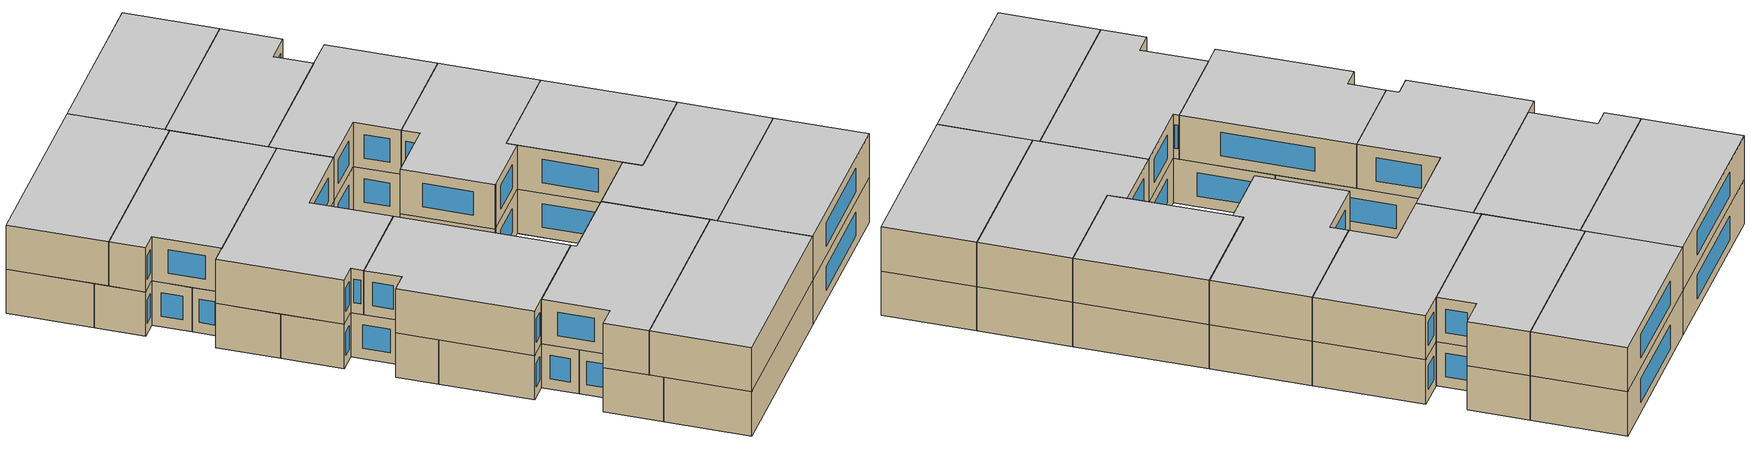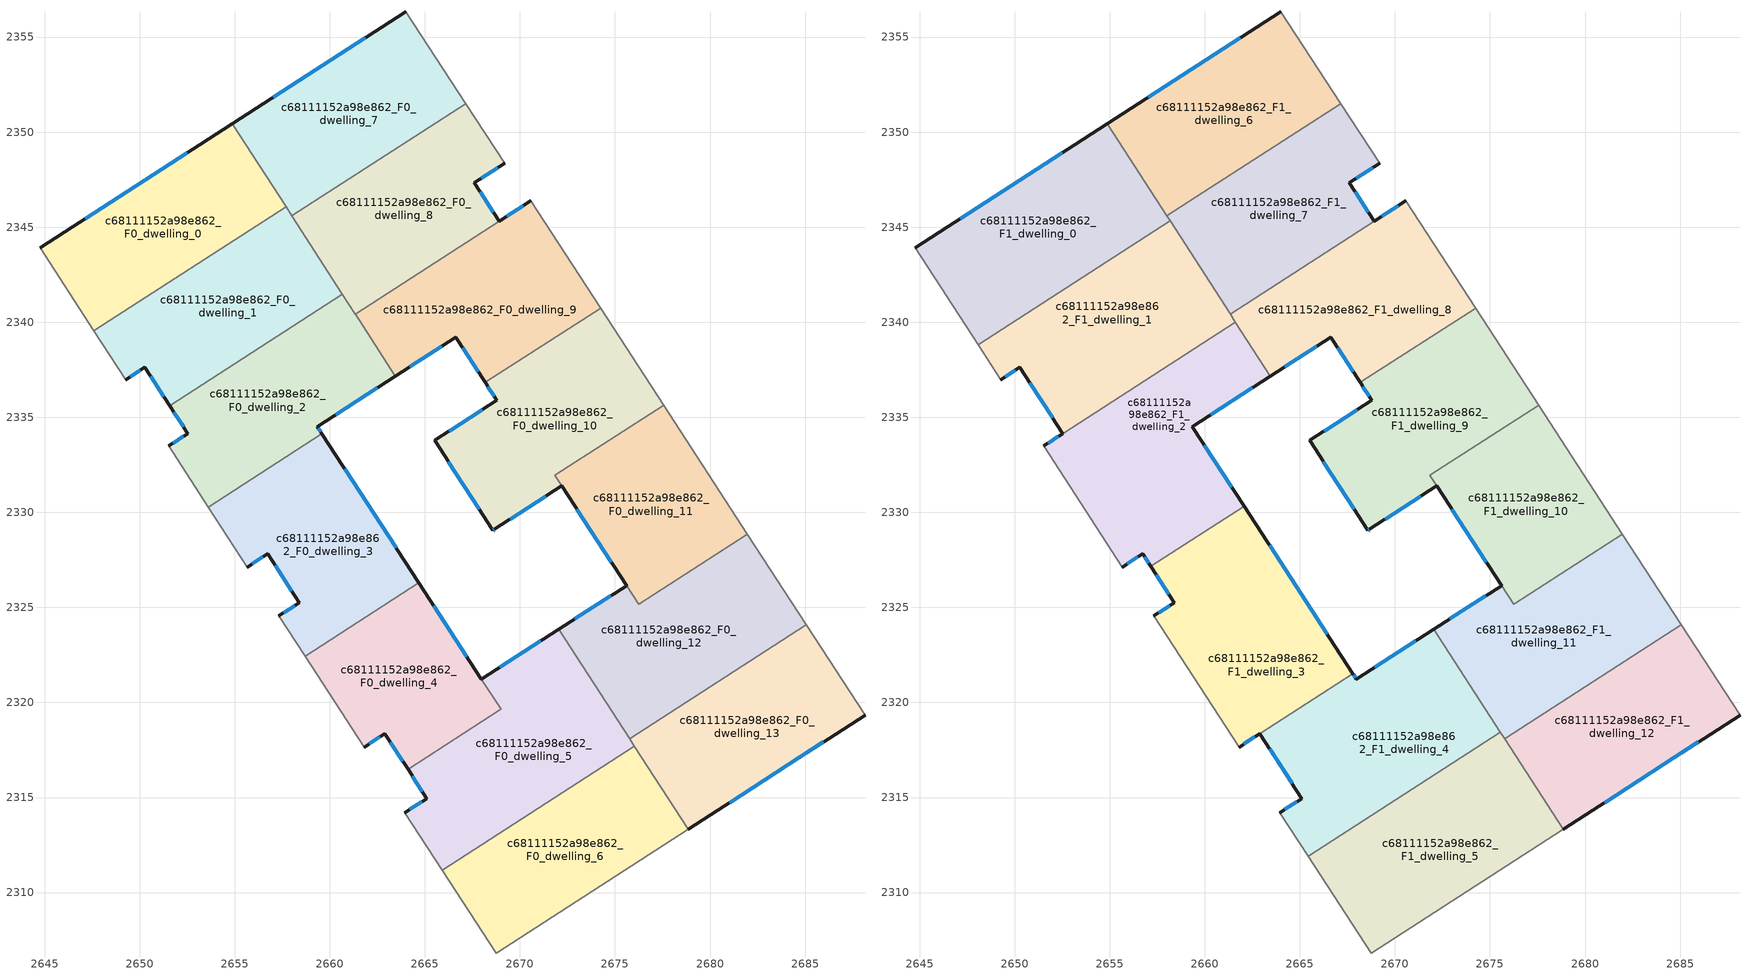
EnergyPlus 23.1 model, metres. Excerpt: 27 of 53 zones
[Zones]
c68111152a98e862_F0_dwelling_0
 floor ground (EU_floor_Construction): 2654.88,2350.44 2657.7,2346.07 2647.6,2339.54 2644.76,2343.91 z0
 wall outside (EU_wall_Construction): 2654.88,2350.44 2644.76,2343.91 z0:3
 wall to c68111152a98e862_F0_dwelling_1 (EU_wall_Construction): 2647.6,2339.54 2657.7,2346.07 z0:3
 wall adiabatic (EU_wall_Construction): 2644.76,2343.91 2647.6,2339.54 z0:3
 wall to c68111152a98e862_F0_dwelling_7 (EU_wall_Construction): 2657.7,2346.07 2654.88,2350.44 z0:3
 window (EU_Window_Construction): 2652.5,2348.91 2647.13,2345.45 z0.7:2.3
c68111152a98e862_F0_dwelling_1
 floor ground (EU_floor_Construction): 2657.7,2346.07 2660.66,2341.48 2651.58,2335.61 2650.27,2337.63 2649.26,2336.97 2647.6,2339.54 z0
 wall outside (EU_wall_Construction): 2649.26,2336.97 2650.27,2337.63 2651.58,2335.61 z0:3
 wall to c68111152a98e862_F0_dwelling_2 (EU_wall_Construction): 2651.58,2335.61 2660.66,2341.48 z0:3
 wall adiabatic (EU_wall_Construction): 2647.6,2339.54 2649.26,2336.97 z0:3
 wall to c68111152a98e862_F0_dwelling_8 (EU_wall_Construction): 2660.66,2341.48 2658.01,2345.59 z0:3
 wall to c68111152a98e862_F0_dwelling_7 (EU_wall_Construction): 2658.01,2345.59 2657.7,2346.07 z0:3
 window (EU_Window_Construction): 2650.58,2337.15 2651.27,2336.09 / 2649.5,2337.13 2650.04,2337.47 z0.7:2.3
c68111152a98e862_F0_dwelling_10
 floor ground (EU_floor_Construction): 2674.24,2340.75 2677.56,2335.64 2671.84,2331.95 2672.2,2331.39 2668.66,2329.1 2668.58,2329.06 2665.52,2333.78 2668.79,2335.89 2668.18,2336.83 z0
 wall outside (EU_wall_Construction): 2668.18,2336.83 2668.79,2335.89 2665.52,2333.78 2668.58,2329.06 2668.66,2329.1 2672.2,2331.39 z0:3
 wall to c68111152a98e862_F0_dwelling_9 (EU_wall_Construction): 2674.24,2340.75 2668.18,2336.83 z0:3
 wall adiabatic (EU_wall_Construction): 2677.56,2335.64 2674.24,2340.75 z0:3
 wall to c68111152a98e862_F0_dwelling_11 (EU_wall_Construction): 2672.2,2331.39 2671.84,2331.95 2677.56,2335.64 z0:3
 window (EU_Window_Construction): 2668.6,2329.07 2668.64,2329.09 / 2666.24,2332.67 2667.86,2330.17 / 2668.02,2335.4 2666.29,2334.28 / 2668.32,2336.61 2668.65,2336.11 / 2669.49,2329.64 2671.37,2330.85 z0.7:2.3
c68111152a98e862_F0_dwelling_11
 floor ground (EU_floor_Construction): 2677.56,2335.64 2681.96,2328.86 2676.25,2325.17 2671.84,2331.95 z0
 wall outside (EU_wall_Construction): 2672.2,2331.39 2675.61,2326.15 z0:3
 wall adiabatic (EU_wall_Construction): 2681.96,2328.86 2677.56,2335.64 z0:3
 wall to c68111152a98e862_F0_dwelling_12 (EU_wall_Construction): 2675.61,2326.15 2676.25,2325.17 2681.96,2328.86 z0:3
 window (EU_Window_Construction): 2673,2330.16 2674.81,2327.38 z0.7:2.3
c68111152a98e862_F0_dwelling_12
 floor ground (EU_floor_Construction): 2681.96,2328.86 2685.06,2324.09 2675.77,2318.09 2672.05,2323.85 2675.61,2326.15 2676.25,2325.17 z0
 wall outside (EU_wall_Construction): 2675.61,2326.15 2672.05,2323.85 z0:3
 wall adiabatic (EU_wall_Construction): 2685.06,2324.09 2681.96,2328.86 z0:3
 wall to c68111152a98e862_F0_dwelling_13 (EU_wall_Construction): 2675.77,2318.09 2685.06,2324.09 z0:3
 wall to c68111152a98e862_F0_dwelling_5 (EU_wall_Construction): 2672.05,2323.85 2675.77,2318.09 z0:3
 window (EU_Window_Construction): 2674.77,2325.61 2672.88,2324.39 z0.7:2.3
c68111152a98e862_F0_dwelling_13
 floor ground (EU_floor_Construction): 2685.06,2324.09 2688.15,2319.33 2678.84,2313.33 2675.77,2318.09 z0
 wall outside (EU_wall_Construction): 2678.84,2313.33 2688.15,2319.33 z0:3
 wall adiabatic (EU_wall_Construction): 2688.15,2319.33 2685.06,2324.09 z0:3
 wall to c68111152a98e862_F0_dwelling_6 (EU_wall_Construction): 2676.02,2317.71 2678.84,2313.33 z0:3
 wall to c68111152a98e862_F0_dwelling_5 (EU_wall_Construction): 2675.77,2318.09 2676.01,2317.71 z0:3
 window (EU_Window_Construction): 2681.03,2314.74 2685.97,2317.92 z0.7:2.3
c68111152a98e862_F0_dwelling_2
 floor ground (EU_floor_Construction): 2660.66,2341.48 2663.45,2337.16 2659.34,2334.51 2659.59,2334.14 2653.61,2330.28 2651.52,2333.49 2652.53,2334.15 2651.58,2335.61 z0
 wall outside (EU_wall_Construction): 2659.59,2334.14 2659.34,2334.51 2663.45,2337.16 / 2651.58,2335.61 2652.53,2334.15 2651.52,2333.49 z0:3
 wall to c68111152a98e862_F0_dwelling_3 (EU_wall_Construction): 2653.61,2330.28 2659.59,2334.14 z0:3
 wall adiabatic (EU_wall_Construction): 2651.52,2333.49 2653.61,2330.28 z0:3
 wall to c68111152a98e862_F0_dwelling_9 (EU_wall_Construction): 2663.45,2337.16 2661.34,2340.43 z0:3
 wall to c68111152a98e862_F0_dwelling_8 (EU_wall_Construction): 2661.34,2340.43 2660.66,2341.48 z0:3
 window (EU_Window_Construction): 2660.31,2335.13 2662.49,2336.54 / 2659.53,2334.23 2659.4,2334.42 / 2652.29,2333.99 2651.76,2333.65 / 2651.8,2335.27 2652.31,2334.49 z0.7:2.3
c68111152a98e862_F0_dwelling_3
 floor ground (EU_floor_Construction): 2659.59,2334.14 2664.69,2326.29 2658.7,2322.42 2657.32,2324.55 2658.4,2325.25 2656.73,2327.82 2655.66,2327.12 2653.61,2330.28 z0
 wall outside (EU_wall_Construction): 2655.66,2327.12 2656.73,2327.82 2658.4,2325.25 2657.32,2324.55 / 2664.69,2326.29 2659.59,2334.14 z0:3
 wall adiabatic (EU_wall_Construction): 2653.61,2330.28 2655.66,2327.12 / 2657.32,2324.55 2658.7,2322.42 z0:3
 wall to c68111152a98e862_F0_dwelling_4 (EU_wall_Construction): 2658.7,2322.42 2664.69,2326.29 z0:3
 window (EU_Window_Construction): 2655.91,2327.28 2656.48,2327.65 / 2663.49,2328.13 2660.78,2332.3 / 2658.15,2325.09 2657.57,2324.72 / 2657.12,2327.21 2658.01,2325.85 z0.7:2.3
c68111152a98e862_F0_dwelling_4
 floor ground (EU_floor_Construction): 2664.69,2326.29 2669.01,2319.63 2664.11,2316.47 2662.89,2318.36 2661.81,2317.65 2658.7,2322.42 z0
 wall outside (EU_wall_Construction): 2661.81,2317.65 2662.89,2318.36 2664.11,2316.47 / 2667.97,2321.22 2664.69,2326.29 z0:3
 wall adiabatic (EU_wall_Construction): 2658.7,2322.42 2661.81,2317.65 z0:3
 wall to c68111152a98e862_F0_dwelling_5 (EU_wall_Construction): 2664.11,2316.47 2669,2319.63 / 2669.01,2319.63 2667.97,2321.22 z0:3
 window (EU_Window_Construction): 2663.18,2317.91 2663.83,2316.92 / 2662.06,2317.82 2662.64,2318.19 / 2667.2,2322.41 2665.46,2325.1 z0.7:2.3
c68111152a98e862_F0_dwelling_5
 floor ground (EU_floor_Construction): 2672.05,2323.85 2676.02,2317.71 2665.9,2311.18 2663.94,2314.19 2665.11,2314.94 2664.11,2316.47 2669.01,2319.63 2667.97,2321.22 z0
 wall outside (EU_wall_Construction): 2672.05,2323.85 2667.97,2321.22 / 2664.11,2316.47 2665.11,2314.94 2663.94,2314.19 z0:3
 wall adiabatic (EU_wall_Construction): 2663.94,2314.19 2665.9,2311.18 z0:3
 wall to c68111152a98e862_F0_dwelling_6 (EU_wall_Construction): 2665.9,2311.18 2676.02,2317.71 z0:3
 window (EU_Window_Construction): 2671.09,2323.23 2668.93,2321.84 / 2664.83,2314.77 2664.22,2314.37 / 2664.35,2316.11 2664.87,2315.3 z0.7:2.3
c68111152a98e862_F0_dwelling_6
 floor ground (EU_floor_Construction): 2676.02,2317.71 2678.84,2313.33 2668.74,2306.8 2665.9,2311.18 z0
 wall adiabatic (EU_wall_Construction): 2665.9,2311.18 2668.74,2306.8 2678.84,2313.33 z0:3
c68111152a98e862_F0_dwelling_7
 floor ground (EU_floor_Construction): 2664,2356.34 2667.15,2351.49 2658.01,2345.59 2654.88,2350.44 z0
 wall outside (EU_wall_Construction): 2664,2356.34 2654.88,2350.44 z0:3
 wall to c68111152a98e862_F0_dwelling_8 (EU_wall_Construction): 2658.01,2345.59 2667.15,2351.49 z0:3
 wall adiabatic (EU_wall_Construction): 2667.15,2351.49 2664,2356.34 z0:3
 window (EU_Window_Construction): 2661.86,2354.95 2657.02,2351.83 z0.7:2.3
c68111152a98e862_F0_dwelling_8
 floor ground (EU_floor_Construction): 2667.15,2351.49 2669.2,2348.36 2667.6,2347.33 2668.91,2345.32 2661.34,2340.43 2658.01,2345.59 z0
 wall outside (EU_wall_Construction): 2668.91,2345.32 2667.6,2347.33 2669.2,2348.36 z0:3
 wall to c68111152a98e862_F0_dwelling_9 (EU_wall_Construction): 2661.34,2340.43 2668.91,2345.32 z0:3
 wall adiabatic (EU_wall_Construction): 2669.2,2348.36 2667.15,2351.49 z0:3
 window (EU_Window_Construction): 2667.98,2347.57 2668.82,2348.12 / 2668.6,2345.79 2667.91,2346.86 z0.7:2.3
c68111152a98e862_F0_dwelling_9
 floor ground (EU_floor_Construction): 2670.58,2346.39 2674.24,2340.75 2668.18,2336.83 2666.63,2339.21 2663.45,2337.16 2661.34,2340.43 2668.91,2345.32 z0
 wall outside (EU_wall_Construction): 2663.45,2337.16 2666.63,2339.21 2668.18,2336.83 / 2670.58,2346.39 2668.91,2345.32 z0:3
 wall adiabatic (EU_wall_Construction): 2674.24,2340.75 2670.58,2346.39 z0:3
 window (EU_Window_Construction): 2666.99,2338.65 2667.81,2337.39 / 2664.2,2337.65 2665.88,2338.73 / 2670.19,2346.14 2669.3,2345.57 z0.7:2.3
c68111152a98e862_F1_dwelling_0
 floor to c68111152a98e862_F0_dwelling_0 (EU_floor_Construction): 2654.88,2350.44 2657.7,2346.07 2647.6,2339.54 2644.76,2343.91 z3
 floor to c68111152a98e862_F0_dwelling_1 (EU_floor_Construction): 2657.7,2346.07 2658.17,2345.33 2648.07,2338.81 2647.6,2339.54 z3
 wall outside (EU_wall_Construction): 2654.88,2350.44 2644.76,2343.91 z3:6
 wall to c68111152a98e862_F1_dwelling_1 (EU_wall_Construction): 2648.07,2338.81 2658.17,2345.33 z3:6
 wall adiabatic (EU_wall_Construction): 2644.76,2343.91 2648.07,2338.81 z3:6
 wall to c68111152a98e862_F1_dwelling_6 (EU_wall_Construction): 2658.01,2345.59 2654.88,2350.44 z3:6
 wall to c68111152a98e862_F1_dwelling_7 (EU_wall_Construction): 2658.17,2345.33 2658.01,2345.59 z3:6
 window (EU_Window_Construction): 2652.5,2348.91 2647.13,2345.45 z3.7:5.3
 ceiling to c68111152a98e862_F2_dwelling_0 (EU_floor_Construction): 2658.17,2345.33 2654.88,2350.44 2644.76,2343.91 2648.07,2338.81 z6
c68111152a98e862_F1_dwelling_1
 floor to c68111152a98e862_F0_dwelling_1 (EU_floor_Construction): 2658.17,2345.33 2660.66,2341.48 2651.58,2335.61 2650.27,2337.63 2649.26,2336.97 2648.07,2338.81 z3
 floor to c68111152a98e862_F0_dwelling_2 (EU_floor_Construction): 2660.66,2341.48 2661.61,2340.01 2652.53,2334.15 2651.58,2335.61 z3
 wall outside (EU_wall_Construction): 2649.26,2336.97 2650.27,2337.63 2652.53,2334.15 z3:6
 wall adiabatic (EU_wall_Construction): 2648.07,2338.81 2649.26,2336.97 z3:6
 wall to c68111152a98e862_F1_dwelling_7 (EU_wall_Construction): 2661.34,2340.43 2658.17,2345.33 z3:6
 wall to c68111152a98e862_F1_dwelling_2 (EU_wall_Construction): 2652.53,2334.15 2661.61,2340.01 z3:6
 wall to c68111152a98e862_F1_dwelling_8 (EU_wall_Construction): 2661.61,2340.01 2661.34,2340.43 z3:6
 window (EU_Window_Construction): 2650.8,2336.81 2652,2334.96 / 2649.5,2337.13 2650.04,2337.47 z3.7:5.3
 ceiling to c68111152a98e862_F2_dwelling_1 (EU_floor_Construction): 2661.61,2340.01 2658.17,2345.33 2648.07,2338.81 2649.26,2336.97 2650.27,2337.63 2652.53,2334.15 z6
c68111152a98e862_F1_dwelling_10
 floor to c68111152a98e862_F0_dwelling_11 (EU_floor_Construction): 2677.56,2335.64 2681.96,2328.86 2676.25,2325.17 2671.84,2331.95 z3
 wall outside (EU_wall_Construction): 2672.2,2331.39 2675.61,2326.15 z3:6
 wall adiabatic (EU_wall_Construction): 2681.96,2328.86 2677.56,2335.64 z3:6
 wall to c68111152a98e862_F1_dwelling_11 (EU_wall_Construction): 2675.61,2326.15 2676.25,2325.17 2681.96,2328.86 z3:6
 wall to c68111152a98e862_F1_dwelling_9 (EU_wall_Construction): 2677.56,2335.64 2671.84,2331.95 2672.2,2331.39 z3:6
 window (EU_Window_Construction): 2673,2330.16 2674.81,2327.38 z3.7:5.3
 ceiling to c68111152a98e862_F2_dwelling_10 (EU_floor_Construction): 2681.96,2328.86 2677.56,2335.64 2671.84,2331.95 2676.25,2325.17 z6
c68111152a98e862_F1_dwelling_11
 floor to c68111152a98e862_F0_dwelling_12 (EU_floor_Construction): 2681.96,2328.86 2685.06,2324.09 2675.77,2318.09 2672.05,2323.85 2675.61,2326.15 2676.25,2325.17 z3
 wall outside (EU_wall_Construction): 2675.61,2326.15 2672.05,2323.85 z3:6
 wall adiabatic (EU_wall_Construction): 2685.06,2324.09 2681.96,2328.86 z3:6
 wall to c68111152a98e862_F1_dwelling_12 (EU_wall_Construction): 2675.77,2318.09 2685.06,2324.09 z3:6
 wall to c68111152a98e862_F1_dwelling_4 (EU_wall_Construction): 2672.05,2323.85 2675.54,2318.44 z3:6
 wall to c68111152a98e862_F1_dwelling_5 (EU_wall_Construction): 2675.54,2318.44 2675.77,2318.09 z3:6
 window (EU_Window_Construction): 2674.77,2325.61 2672.88,2324.39 z3.7:5.3
 ceiling to c68111152a98e862_F2_dwelling_11 (EU_floor_Construction): 2685.06,2324.09 2681.96,2328.86 2676.25,2325.17 2675.61,2326.15 2672.05,2323.85 2675.77,2318.09 z6
c68111152a98e862_F1_dwelling_12
 floor to c68111152a98e862_F0_dwelling_13 (EU_floor_Construction): 2685.06,2324.09 2688.15,2319.33 2678.84,2313.33 2675.77,2318.09 z3
 wall outside (EU_wall_Construction): 2678.84,2313.33 2688.15,2319.33 z3:6
 wall adiabatic (EU_wall_Construction): 2688.15,2319.33 2685.06,2324.09 z3:6
 wall to c68111152a98e862_F1_dwelling_5 (EU_wall_Construction): 2675.77,2318.09 2678.84,2313.33 z3:6
 window (EU_Window_Construction): 2681.03,2314.74 2685.97,2317.92 z3.7:5.3
 ceiling to c68111152a98e862_F2_dwelling_12 (EU_floor_Construction): 2688.15,2319.33 2685.06,2324.09 2675.77,2318.09 2678.84,2313.33 z6
c68111152a98e862_F1_dwelling_2
 floor to c68111152a98e862_F0_dwelling_2 (EU_floor_Construction): 2661.61,2340.01 2663.45,2337.16 2659.34,2334.51 2659.58,2334.14 2653.61,2330.28 2651.52,2333.49 z3
 floor to c68111152a98e862_F0_dwelling_3 (EU_floor_Construction): 2659.58,2334.14 2662.06,2330.33 2657.16,2327.16 2656.73,2327.82 2655.66,2327.12 2653.61,2330.28 z3
 wall outside (EU_wall_Construction): 2662.06,2330.33 2659.34,2334.51 2663.45,2337.16 / 2655.66,2327.12 2656.73,2327.82 2657.16,2327.16 / 2652.53,2334.15 2651.52,2333.49 z3:6
 wall to c68111152a98e862_F1_dwelling_3 (EU_wall_Construction): 2657.16,2327.16 2662.06,2330.33 z3:6
 wall adiabatic (EU_wall_Construction): 2651.52,2333.49 2655.66,2327.12 z3:6
 wall to c68111152a98e862_F1_dwelling_8 (EU_wall_Construction): 2663.45,2337.16 2661.61,2340.01 z3:6
 window (EU_Window_Construction): 2660.31,2335.13 2662.49,2336.54 / 2661.42,2331.31 2659.98,2333.53 / 2656.83,2327.66 2657.06,2327.31 / 2655.91,2327.28 2656.48,2327.65 / 2652.29,2333.99 2651.76,2333.65 z3.7:5.3
 ceiling to c68111152a98e862_F2_dwelling_2 (EU_floor_Construction): 2662.06,2330.33 2659.34,2334.51 2663.45,2337.16 2661.61,2340.01 2651.52,2333.49 2655.66,2327.12 2656.73,2327.82 2657.16,2327.16 z6
c68111152a98e862_F1_dwelling_3
 floor to c68111152a98e862_F0_dwelling_3 (EU_floor_Construction): 2662.06,2330.33 2664.69,2326.29 2658.7,2322.42 2657.32,2324.55 2658.4,2325.25 2657.16,2327.16 z3
 floor to c68111152a98e862_F0_dwelling_4 (EU_floor_Construction): 2664.69,2326.29 2667.78,2321.51 2662.89,2318.36 2662.85,2318.33 2661.8,2317.65 2658.7,2322.42 z3
 wall outside (EU_wall_Construction): 2657.16,2327.16 2658.4,2325.25 2657.32,2324.55 / 2667.78,2321.51 2662.06,2330.33 / 2661.8,2317.65 2662.89,2318.36 z3:6
 wall adiabatic (EU_wall_Construction): 2657.32,2324.55 2661.8,2317.65 z3:6
 wall to c68111152a98e862_F1_dwelling_4 (EU_wall_Construction): 2662.89,2318.36 2667.78,2321.51 z3:6
 window (EU_Window_Construction): 2657.45,2326.71 2658.11,2325.7 / 2666.44,2323.58 2663.41,2328.26 / 2658.15,2325.09 2657.57,2324.72 / 2662.06,2317.82 2662.64,2318.19 z3.7:5.3
 ceiling to c68111152a98e862_F2_dwelling_3 (EU_floor_Construction): 2667.78,2321.51 2662.06,2330.33 2657.16,2327.16 2658.4,2325.25 2657.32,2324.55 2661.8,2317.65 z6
c68111152a98e862_F1_dwelling_4
 floor to c68111152a98e862_F0_dwelling_4 (EU_floor_Construction): 2667.78,2321.51 2669,2319.63 2664.11,2316.47 2662.89,2318.36 z3
 floor to c68111152a98e862_F0_dwelling_5 (EU_floor_Construction): 2672.05,2323.85 2675.54,2318.44 2665.43,2311.91 2663.94,2314.19 2665.11,2314.94 2664.11,2316.47 2669.01,2319.63 2667.97,2321.22 z3
 wall outside (EU_wall_Construction): 2672.05,2323.85 2667.97,2321.22 2667.78,2321.51 / 2662.89,2318.36 2665.11,2314.94 2663.94,2314.19 z3:6
 wall to c68111152a98e862_F1_dwelling_5 (EU_wall_Construction): 2665.43,2311.91 2675.54,2318.44 z3:6
 wall adiabatic (EU_wall_Construction): 2663.94,2314.19 2665.43,2311.91 z3:6
 window (EU_Window_Construction): 2667.93,2321.29 2667.83,2321.45 / 2671.09,2323.23 2668.93,2321.84 / 2664.83,2314.77 2664.22,2314.37 / 2663.41,2317.55 2664.59,2315.74 z3.7:5.3
 ceiling to c68111152a98e862_F2_dwelling_4 (EU_floor_Construction): 2675.54,2318.44 2672.05,2323.85 2667.97,2321.22 2667.78,2321.51 2662.89,2318.36 2665.11,2314.94 2663.94,2314.19 2665.43,2311.91 z6
c68111152a98e862_F1_dwelling_5
 floor to c68111152a98e862_F0_dwelling_5 (EU_floor_Construction): 2675.71,2318.18 2676.02,2317.71 2665.9,2311.18 2665.43,2311.91 2675.54,2318.44 z3
 floor to c68111152a98e862_F0_dwelling_6 (EU_floor_Construction): 2676.02,2317.71 2678.84,2313.33 2668.74,2306.8 2665.9,2311.18 z3
 wall adiabatic (EU_wall_Construction): 2665.43,2311.91 2668.74,2306.8 2678.84,2313.33 z3:6
 ceiling to c68111152a98e862_F2_dwelling_5 (EU_floor_Construction): 2678.84,2313.33 2675.77,2318.09 2675.54,2318.44 2665.43,2311.91 2668.74,2306.8 z6
c68111152a98e862_F1_dwelling_6
 floor to c68111152a98e862_F0_dwelling_7 (EU_floor_Construction): 2664,2356.34 2667.15,2351.49 2658.01,2345.59 2654.88,2350.44 z3
 wall outside (EU_wall_Construction): 2664,2356.34 2654.88,2350.44 z3:6
 wall to c68111152a98e862_F1_dwelling_7 (EU_wall_Construction): 2658.01,2345.59 2667.15,2351.49 z3:6
 wall adiabatic (EU_wall_Construction): 2667.15,2351.49 2664,2356.34 z3:6
 window (EU_Window_Construction): 2661.86,2354.95 2657.02,2351.83 z3.7:5.3
 ceiling to c68111152a98e862_F2_dwelling_6 (EU_floor_Construction): 2667.15,2351.49 2664,2356.34 2654.88,2350.44 2658.01,2345.59 z6
c68111152a98e862_F1_dwelling_7
 floor to c68111152a98e862_F0_dwelling_8 (EU_floor_Construction): 2667.15,2351.49 2669.2,2348.36 2667.6,2347.33 2668.91,2345.32 2661.34,2340.43 2658.01,2345.59 z3
 wall outside (EU_wall_Construction): 2668.91,2345.32 2667.6,2347.33 2669.2,2348.36 z3:6
 wall to c68111152a98e862_F1_dwelling_8 (EU_wall_Construction): 2661.34,2340.43 2668.91,2345.32 z3:6
 wall adiabatic (EU_wall_Construction): 2669.2,2348.36 2667.15,2351.49 z3:6
 window (EU_Window_Construction): 2667.98,2347.57 2668.82,2348.12 / 2668.6,2345.79 2667.91,2346.86 z3.7:5.3
 ceiling to c68111152a98e862_F2_dwelling_7 (EU_floor_Construction): 2668.91,2345.32 2667.6,2347.33 2669.2,2348.36 2667.15,2351.49 2658.01,2345.59 2661.34,2340.43 z6
c68111152a98e862_F1_dwelling_8
 floor to c68111152a98e862_F0_dwelling_9 (EU_floor_Construction): 2670.58,2346.39 2674.24,2340.75 2668.18,2336.83 2666.63,2339.21 2663.45,2337.16 2661.34,2340.43 2668.91,2345.32 z3
 wall outside (EU_wall_Construction): 2663.45,2337.16 2666.63,2339.21 2668.18,2336.83 / 2670.58,2346.39 2668.91,2345.32 z3:6
 wall adiabatic (EU_wall_Construction): 2674.24,2340.75 2670.58,2346.39 z3:6
 wall to c68111152a98e862_F1_dwelling_9 (EU_wall_Construction): 2668.18,2336.83 2674.24,2340.75 z3:6
 window (EU_Window_Construction): 2666.99,2338.65 2667.81,2337.39 / 2664.2,2337.65 2665.88,2338.73 / 2670.19,2346.14 2669.3,2345.57 z3.7:5.3
 ceiling to c68111152a98e862_F2_dwelling_8 (EU_floor_Construction): 2674.24,2340.75 2670.58,2346.39 2668.91,2345.32 2661.34,2340.43 2663.45,2337.16 2666.63,2339.21 2668.18,2336.83 z6
c68111152a98e862_F1_dwelling_9
 floor to c68111152a98e862_F0_dwelling_10 (EU_floor_Construction): 2674.24,2340.75 2677.56,2335.64 2671.84,2331.95 2672.2,2331.39 2668.66,2329.1 2668.58,2329.06 2665.52,2333.78 2668.79,2335.89 2668.18,2336.83 z3
 wall outside (EU_wall_Construction): 2668.18,2336.83 2668.79,2335.89 2665.52,2333.78 2668.58,2329.06 2668.66,2329.1 2672.2,2331.39 z3:6
 wall adiabatic (EU_wall_Construction): 2677.56,2335.64 2674.24,2340.75 z3:6
 window (EU_Window_Construction): 2668.6,2329.07 2668.64,2329.09 / 2666.24,2332.67 2667.86,2330.17 / 2668.02,2335.4 2666.29,2334.28 / 2668.32,2336.61 2668.65,2336.11 / 2669.49,2329.64 2671.37,2330.85 z3.7:5.3
 ceiling to c68111152a98e862_F2_dwelling_9 (EU_floor_Construction): 2672.2,2331.39 2671.84,2331.95 2677.56,2335.64 2674.24,2340.75 2668.18,2336.83 2668.79,2335.89 2665.52,2333.78 2668.58,2329.06 2668.66,2329.1 z6
[Building]
EU S2 Campaign: North Axis=0; Terrain=City; Solar Distribution=FullExterior
[Site:Location]
Budapest.Ferenc.Liszt.Intl.AP: Latitude=47.437; Longitude=19.256; Time Zone=1; Elevation=185
[SizingPeriod:WeatherFileDays]
AnnualSizingPeriod: Begin Month=1; Begin Day of Month=1; End Month=12; End Day of Month=31; Day of Week for Start Day=Monday; Use Weather File Daylight Saving Period=No; Use Weather File Rain and Snow Indicators=No
[MATERIAL]
EU_InternalMass_Material: Roughness=MediumRough; Thickness=0.1; Conductivity=1; Density=1800; Specific Heat=900; Thermal Absorptance=0.9; Solar Absorptance=0.7; Visible Absorptance=0.7
[MATERIAL:NOMASS] Roughness=MediumRough; Thermal Absorptance=0.9; Solar Absorptance=0.7; Visible Absorptance=0.7
Name | Thermal Resistance
EU_wall_NoMass | 0.832559
EU_floor_NoMass | 0.872794
[WINDOWMATERIAL:SIMPLEGLAZINGSYSTEM]
EU_Window_SimpleGlazing: UFactor=2.79869; Solar Heat Gain Coefficient=0.75; Visible Transmittance=0.75
[CONSTRUCTION]
EU_wall_Construction: EU_wall_NoMass
EU_floor_Construction: EU_floor_NoMass
EU_Window_Construction: EU_Window_SimpleGlazing
EU_InternalMass_Construction: EU_InternalMass_Material
[ZONE] Type=1; Multiplier=1; Ceiling Height=autocalculate; Floor Area=autocalculate; Part of Total Floor Area=Yes
Name | Volume
c68111152a98e862_F0_dwelling_0 | 188.239
c68111152a98e862_F1_dwelling_0 | 219.628
c68111152a98e862_F0_dwelling_1 | 188.265
c68111152a98e862_F1_dwelling_1 | 213.625
c68111152a98e862_F0_dwelling_10; c68111152a98e862_F1_dwelling_9 | 198.41
c68111152a98e862_F1_dwelling_10; c68111152a98e862_F0_dwelling_11 | 165.129
c68111152a98e862_F1_dwelling_11; c68111152a98e862_F0_dwelling_12 | 203.376
c68111152a98e862_F1_dwelling_12; c68111152a98e862_F0_dwelling_13 | 188.462
c68111152a98e862_F0_dwelling_2 | 188.257
c68111152a98e862_F1_dwelling_2 | 225.628
c68111152a98e862_F0_dwelling_3 | 188.261
c68111152a98e862_F1_dwelling_3 | 215.685
c68111152a98e862_F0_dwelling_4 | 160.734
c68111152a98e862_F1_dwelling_4 | 223.57
c68111152a98e862_F0_dwelling_5 | 215.779
c68111152a98e862_F1_dwelling_5 | 219.636
c68111152a98e862_F0_dwelling_6 | 188.246
c68111152a98e862_F1_dwelling_6; c68111152a98e862_F0_dwelling_7 | 188.47
c68111152a98e862_F1_dwelling_7; c68111152a98e862_F0_dwelling_8 | 187.031
c68111152a98e862_F1_dwelling_8; c68111152a98e862_F0_dwelling_9 | 189.895
[INTERNALMASS] Construction=EU_InternalMass_Construction
Name | Zone or ZoneList | Surface Area
c68111152a98e862_F0_dwelling_0_EU_InternalMass | c68111152a98e862_F0_dwelling_0 | 62.7465
c68111152a98e862_F0_dwelling_1_EU_InternalMass | c68111152a98e862_F0_dwelling_1 | 62.7548
c68111152a98e862_F0_dwelling_2_EU_InternalMass | c68111152a98e862_F0_dwelling_2 | 62.7524
c68111152a98e862_F0_dwelling_3_EU_InternalMass | c68111152a98e862_F0_dwelling_3 | 62.7541
c68111152a98e862_F0_dwelling_4_EU_InternalMass | c68111152a98e862_F0_dwelling_4 | 53.5783
c68111152a98e862_F0_dwelling_5_EU_InternalMass | c68111152a98e862_F0_dwelling_5 | 71.9277
c68111152a98e862_F0_dwelling_6_EU_InternalMass | c68111152a98e862_F0_dwelling_6 | 62.7486
c68111152a98e862_F0_dwelling_7_EU_InternalMass | c68111152a98e862_F0_dwelling_7 | 62.8234
c68111152a98e862_F0_dwelling_8_EU_InternalMass | c68111152a98e862_F0_dwelling_8 | 62.3437
c68111152a98e862_F0_dwelling_9_EU_InternalMass | c68111152a98e862_F0_dwelling_9 | 63.2983
c68111152a98e862_F0_dwelling_10_EU_InternalMass | c68111152a98e862_F0_dwelling_10 | 66.1367
c68111152a98e862_F0_dwelling_11_EU_InternalMass | c68111152a98e862_F0_dwelling_11 | 55.0625
c68111152a98e862_F0_dwelling_12_EU_InternalMass | c68111152a98e862_F0_dwelling_12 | 67.7932
c68111152a98e862_F0_dwelling_13_EU_InternalMass | c68111152a98e862_F0_dwelling_13 | 62.8207
c68111152a98e862_F1_dwelling_0_EU_InternalMass | c68111152a98e862_F1_dwelling_0 | 73.2091
c68111152a98e862_F1_dwelling_1_EU_InternalMass | c68111152a98e862_F1_dwelling_1 | 71.2082
c68111152a98e862_F1_dwelling_2_EU_InternalMass | c68111152a98e862_F1_dwelling_2 | 75.2106
c68111152a98e862_F1_dwelling_3_EU_InternalMass | c68111152a98e862_F1_dwelling_3 | 71.897
c68111152a98e862_F1_dwelling_4_EU_InternalMass | c68111152a98e862_F1_dwelling_4 | 74.5231
c68111152a98e862_F1_dwelling_5_EU_InternalMass | c68111152a98e862_F1_dwelling_5 | 73.2135
c68111152a98e862_F1_dwelling_6_EU_InternalMass | c68111152a98e862_F1_dwelling_6 | 62.8234
c68111152a98e862_F1_dwelling_7_EU_InternalMass | c68111152a98e862_F1_dwelling_7 | 62.3437
c68111152a98e862_F1_dwelling_8_EU_InternalMass | c68111152a98e862_F1_dwelling_8 | 63.2983
c68111152a98e862_F1_dwelling_9_EU_InternalMass | c68111152a98e862_F1_dwelling_9 | 66.1367
c68111152a98e862_F1_dwelling_10_EU_InternalMass | c68111152a98e862_F1_dwelling_10 | 55.0625
c68111152a98e862_F1_dwelling_11_EU_InternalMass | c68111152a98e862_F1_dwelling_11 | 67.7932
c68111152a98e862_F1_dwelling_12_EU_InternalMass | c68111152a98e862_F1_dwelling_12 | 62.8207
[OTHEREQUIPMENT] Fuel Type=Electricity; Design Level Calculation Method=Watts/Area; Power per Zone Floor Area=1; Fraction Latent=0; Fraction Radiant=0; Fraction Lost=0; Carbon Dioxide Generation Rate=0; EndUse Subcategory=EU_Step8_InternalGains
Name | Zone or ZoneList or Space or SpaceList | Schedule
EU_Step8_InternalGain_c68111152a98e862_F0_dwelling_0_f000 | c68111152a98e862_F0_dwelling_0 | EU_Step8_GainSchedule_c68111152a98e862_F0_dwelling_0_f000
EU_Step8_InternalGain_c68111152a98e862_F0_dwelling_1_f000 | c68111152a98e862_F0_dwelling_1 | EU_Step8_GainSchedule_c68111152a98e862_F0_dwelling_1_f000
EU_Step8_InternalGain_c68111152a98e862_F0_dwelling_2_f000 | c68111152a98e862_F0_dwelling_2 | EU_Step8_GainSchedule_c68111152a98e862_F0_dwelling_2_f000
EU_Step8_InternalGain_c68111152a98e862_F0_dwelling_3_f000 | c68111152a98e862_F0_dwelling_3 | EU_Step8_GainSchedule_c68111152a98e862_F0_dwelling_3_f000
EU_Step8_InternalGain_c68111152a98e862_F0_dwelling_4_f000 | c68111152a98e862_F0_dwelling_4 | EU_Step8_GainSchedule_c68111152a98e862_F0_dwelling_4_f000
EU_Step8_InternalGain_c68111152a98e862_F0_dwelling_5_f000 | c68111152a98e862_F0_dwelling_5 | EU_Step8_GainSchedule_c68111152a98e862_F0_dwelling_5_f000
EU_Step8_InternalGain_c68111152a98e862_F0_dwelling_6_f000 | c68111152a98e862_F0_dwelling_6 | EU_Step8_GainSchedule_c68111152a98e862_F0_dwelling_6_f000
EU_Step8_InternalGain_c68111152a98e862_F0_dwelling_7_f000 | c68111152a98e862_F0_dwelling_7 | EU_Step8_GainSchedule_c68111152a98e862_F0_dwelling_7_f000
EU_Step8_InternalGain_c68111152a98e862_F0_dwelling_8_f000 | c68111152a98e862_F0_dwelling_8 | EU_Step8_GainSchedule_c68111152a98e862_F0_dwelling_8_f000
EU_Step8_InternalGain_c68111152a98e862_F0_dwelling_9_f000 | c68111152a98e862_F0_dwelling_9 | EU_Step8_GainSchedule_c68111152a98e862_F0_dwelling_9_f000
EU_Step8_InternalGain_c68111152a98e862_F0_dwelling_10_f000 | c68111152a98e862_F0_dwelling_10 | EU_Step8_GainSchedule_c68111152a98e862_F0_dwelling_10_f000
EU_Step8_InternalGain_c68111152a98e862_F0_dwelling_11_f000 | c68111152a98e862_F0_dwelling_11 | EU_Step8_GainSchedule_c68111152a98e862_F0_dwelling_11_f000
EU_Step8_InternalGain_c68111152a98e862_F0_dwelling_12_f000 | c68111152a98e862_F0_dwelling_12 | EU_Step8_GainSchedule_c68111152a98e862_F0_dwelling_12_f000
EU_Step8_InternalGain_c68111152a98e862_F0_dwelling_13_f000 | c68111152a98e862_F0_dwelling_13 | EU_Step8_GainSchedule_c68111152a98e862_F0_dwelling_13_f000
EU_Step8_InternalGain_c68111152a98e862_F1_dwelling_0_f000 | c68111152a98e862_F1_dwelling_0 | EU_Step8_GainSchedule_c68111152a98e862_F1_dwelling_0_f000
EU_Step8_InternalGain_c68111152a98e862_F1_dwelling_1_f000 | c68111152a98e862_F1_dwelling_1 | EU_Step8_GainSchedule_c68111152a98e862_F1_dwelling_1_f000
EU_Step8_InternalGain_c68111152a98e862_F1_dwelling_2_f000 | c68111152a98e862_F1_dwelling_2 | EU_Step8_GainSchedule_c68111152a98e862_F1_dwelling_2_f000
EU_Step8_InternalGain_c68111152a98e862_F1_dwelling_3_f000 | c68111152a98e862_F1_dwelling_3 | EU_Step8_GainSchedule_c68111152a98e862_F1_dwelling_3_f000
EU_Step8_InternalGain_c68111152a98e862_F1_dwelling_4_f000 | c68111152a98e862_F1_dwelling_4 | EU_Step8_GainSchedule_c68111152a98e862_F1_dwelling_4_f000
EU_Step8_InternalGain_c68111152a98e862_F1_dwelling_5_f000 | c68111152a98e862_F1_dwelling_5 | EU_Step8_GainSchedule_c68111152a98e862_F1_dwelling_5_f000
EU_Step8_InternalGain_c68111152a98e862_F1_dwelling_6_f000 | c68111152a98e862_F1_dwelling_6 | EU_Step8_GainSchedule_c68111152a98e862_F1_dwelling_6_f000
EU_Step8_InternalGain_c68111152a98e862_F1_dwelling_7_f000 | c68111152a98e862_F1_dwelling_7 | EU_Step8_GainSchedule_c68111152a98e862_F1_dwelling_7_f000
EU_Step8_InternalGain_c68111152a98e862_F1_dwelling_8_f000 | c68111152a98e862_F1_dwelling_8 | EU_Step8_GainSchedule_c68111152a98e862_F1_dwelling_8_f000
EU_Step8_InternalGain_c68111152a98e862_F1_dwelling_9_f000 | c68111152a98e862_F1_dwelling_9 | EU_Step8_GainSchedule_c68111152a98e862_F1_dwelling_9_f000
EU_Step8_InternalGain_c68111152a98e862_F1_dwelling_10_f000 | c68111152a98e862_F1_dwelling_10 | EU_Step8_GainSchedule_c68111152a98e862_F1_dwelling_10_f000
EU_Step8_InternalGain_c68111152a98e862_F1_dwelling_11_f000 | c68111152a98e862_F1_dwelling_11 | EU_Step8_GainSchedule_c68111152a98e862_F1_dwelling_11_f000
EU_Step8_InternalGain_c68111152a98e862_F1_dwelling_12_f000 | c68111152a98e862_F1_dwelling_12 | EU_Step8_GainSchedule_c68111152a98e862_F1_dwelling_12_f000
[ZONEVENTILATION:DESIGNFLOWRATE] Schedule=EU_AlwaysOn; Design Flow Rate Calculation Method=AirChanges/Hour; Air Changes per Hour=0.475469; Ventilation Type=Natural; Fan Pressure Rise=0; Fan Total Efficiency=1; Constant Term Coefficient=1; Temperature Term Coefficient=0; Velocity Term Coefficient=0; Velocity Squared Term Coefficient=0; Minimum Indoor Temperature=-100; Maximum Indoor Temperature=100; Delta Temperature=-100; Minimum Outdoor Temperature=-100; Maximum Outdoor Temperature=100; Maximum Wind Speed=40
Name | Zone or ZoneList or Space or SpaceList
EU_ConstantAir_c68111152a98e862_F0_dwelling_0 | c68111152a98e862_F0_dwelling_0
EU_ConstantAir_c68111152a98e862_F0_dwelling_1 | c68111152a98e862_F0_dwelling_1
EU_ConstantAir_c68111152a98e862_F0_dwelling_2 | c68111152a98e862_F0_dwelling_2
EU_ConstantAir_c68111152a98e862_F0_dwelling_3 | c68111152a98e862_F0_dwelling_3
EU_ConstantAir_c68111152a98e862_F0_dwelling_4 | c68111152a98e862_F0_dwelling_4
EU_ConstantAir_c68111152a98e862_F0_dwelling_5 | c68111152a98e862_F0_dwelling_5
EU_ConstantAir_c68111152a98e862_F0_dwelling_6 | c68111152a98e862_F0_dwelling_6
EU_ConstantAir_c68111152a98e862_F0_dwelling_7 | c68111152a98e862_F0_dwelling_7
EU_ConstantAir_c68111152a98e862_F0_dwelling_8 | c68111152a98e862_F0_dwelling_8
EU_ConstantAir_c68111152a98e862_F0_dwelling_9 | c68111152a98e862_F0_dwelling_9
EU_ConstantAir_c68111152a98e862_F0_dwelling_10 | c68111152a98e862_F0_dwelling_10
EU_ConstantAir_c68111152a98e862_F0_dwelling_11 | c68111152a98e862_F0_dwelling_11
EU_ConstantAir_c68111152a98e862_F0_dwelling_12 | c68111152a98e862_F0_dwelling_12
EU_ConstantAir_c68111152a98e862_F0_dwelling_13 | c68111152a98e862_F0_dwelling_13
EU_ConstantAir_c68111152a98e862_F1_dwelling_0 | c68111152a98e862_F1_dwelling_0
EU_ConstantAir_c68111152a98e862_F1_dwelling_1 | c68111152a98e862_F1_dwelling_1
EU_ConstantAir_c68111152a98e862_F1_dwelling_2 | c68111152a98e862_F1_dwelling_2
EU_ConstantAir_c68111152a98e862_F1_dwelling_3 | c68111152a98e862_F1_dwelling_3
EU_ConstantAir_c68111152a98e862_F1_dwelling_4 | c68111152a98e862_F1_dwelling_4
EU_ConstantAir_c68111152a98e862_F1_dwelling_5 | c68111152a98e862_F1_dwelling_5
EU_ConstantAir_c68111152a98e862_F1_dwelling_6 | c68111152a98e862_F1_dwelling_6
EU_ConstantAir_c68111152a98e862_F1_dwelling_7 | c68111152a98e862_F1_dwelling_7
EU_ConstantAir_c68111152a98e862_F1_dwelling_8 | c68111152a98e862_F1_dwelling_8
EU_ConstantAir_c68111152a98e862_F1_dwelling_9 | c68111152a98e862_F1_dwelling_9
EU_ConstantAir_c68111152a98e862_F1_dwelling_10 | c68111152a98e862_F1_dwelling_10
EU_ConstantAir_c68111152a98e862_F1_dwelling_11 | c68111152a98e862_F1_dwelling_11
EU_ConstantAir_c68111152a98e862_F1_dwelling_12 | c68111152a98e862_F1_dwelling_12
[HVACTEMPLATE:THERMOSTAT] Constant Heating Setpoint=20; Constant Cooling Setpoint=50
EU_HeatOnly_c68111152a98e862_F0_dwelling_0; EU_HeatOnly_c68111152a98e862_F0_dwelling_1; EU_HeatOnly_c68111152a98e862_F0_dwelling_2; EU_HeatOnly_c68111152a98e862_F0_dwelling_3; EU_HeatOnly_c68111152a98e862_F0_dwelling_4; EU_HeatOnly_c68111152a98e862_F0_dwelling_5; EU_HeatOnly_c68111152a98e862_F0_dwelling_6; EU_HeatOnly_c68111152a98e862_F0_dwelling_7; EU_HeatOnly_c68111152a98e862_F0_dwelling_8; EU_HeatOnly_c68111152a98e862_F0_dwelling_9; EU_HeatOnly_c68111152a98e862_F0_dwelling_10; EU_HeatOnly_c68111152a98e862_F0_dwelling_11; EU_HeatOnly_c68111152a98e862_F0_dwelling_12; EU_HeatOnly_c68111152a98e862_F0_dwelling_13; EU_HeatOnly_c68111152a98e862_F1_dwelling_0; EU_HeatOnly_c68111152a98e862_F1_dwelling_1; EU_HeatOnly_c68111152a98e862_F1_dwelling_2; EU_HeatOnly_c68111152a98e862_F1_dwelling_3; EU_HeatOnly_c68111152a98e862_F1_dwelling_4; EU_HeatOnly_c68111152a98e862_F1_dwelling_5; EU_HeatOnly_c68111152a98e862_F1_dwelling_6; EU_HeatOnly_c68111152a98e862_F1_dwelling_7; EU_HeatOnly_c68111152a98e862_F1_dwelling_8; EU_HeatOnly_c68111152a98e862_F1_dwelling_9; EU_HeatOnly_c68111152a98e862_F1_dwelling_10; EU_HeatOnly_c68111152a98e862_F1_dwelling_11; EU_HeatOnly_c68111152a98e862_F1_dwelling_12; EU_HeatOnly_c68111152a98e862_F2_dwelling_0; EU_HeatOnly_c68111152a98e862_F2_dwelling_1; EU_HeatOnly_c68111152a98e862_F2_dwelling_2; EU_HeatOnly_c68111152a98e862_F2_dwelling_3; EU_HeatOnly_c68111152a98e862_F2_dwelling_4; EU_HeatOnly_c68111152a98e862_F2_dwelling_5; EU_HeatOnly_c68111152a98e862_F2_dwelling_6; EU_HeatOnly_c68111152a98e862_F2_dwelling_7; EU_HeatOnly_c68111152a98e862_F2_dwelling_8; EU_HeatOnly_c68111152a98e862_F2_dwelling_9; EU_HeatOnly_c68111152a98e862_F2_dwelling_10; EU_HeatOnly_c68111152a98e862_F2_dwelling_11; EU_HeatOnly_c68111152a98e862_F2_dwelling_12; EU_HeatOnly_c68111152a98e862_F3_dwelling_0; EU_HeatOnly_c68111152a98e862_F3_dwelling_1; EU_HeatOnly_c68111152a98e862_F3_dwelling_2; EU_HeatOnly_c68111152a98e862_F3_dwelling_3; EU_HeatOnly_c68111152a98e862_F3_dwelling_4; EU_HeatOnly_c68111152a98e862_F3_dwelling_5; EU_HeatOnly_c68111152a98e862_F3_dwelling_6; EU_HeatOnly_c68111152a98e862_F3_dwelling_7; EU_HeatOnly_c68111152a98e862_F3_dwelling_8; EU_HeatOnly_c68111152a98e862_F3_dwelling_9; EU_HeatOnly_c68111152a98e862_F3_dwelling_10; EU_HeatOnly_c68111152a98e862_F3_dwelling_11; EU_HeatOnly_c68111152a98e862_F3_dwelling_12
[HVACTEMPLATE:ZONE:IDEALLOADSAIRSYSTEM] System Availability Schedule=EU_AlwaysOn; Maximum Heating Supply Air Temperature=50; Minimum Cooling Supply Air Temperature=13; Maximum Heating Supply Air Humidity Ratio=0.0156; Minimum Cooling Supply Air Humidity Ratio=0.0077; Heating Limit=NoLimit; Cooling Limit=NoLimit; Heating Availability Schedule=EU_AlwaysOn; Cooling Availability Schedule=EU_CoolingOff; Dehumidification Control Type=ConstantSensibleHeatRatio; Cooling Sensible Heat Ratio=0.7; Dehumidification Setpoint=60; Humidification Control Type=None; Humidification Setpoint=30; Outdoor Air Method=None; Outdoor Air Flow Rate per Person=0.00944; Outdoor Air Flow Rate per Zone Floor Area=0; Outdoor Air Flow Rate per Zone=0; Demand Controlled Ventilation Type=None; Outdoor Air Economizer Type=NoEconomizer; Heat Recovery Type=None; Sensible Heat Recovery Effectiveness=0.7; Latent Heat Recovery Effectiveness=0.65
Name | Template Thermostat
c68111152a98e862_F0_dwelling_0 | EU_HeatOnly_c68111152a98e862_F0_dwelling_0
c68111152a98e862_F0_dwelling_1 | EU_HeatOnly_c68111152a98e862_F0_dwelling_1
c68111152a98e862_F0_dwelling_2 | EU_HeatOnly_c68111152a98e862_F0_dwelling_2
c68111152a98e862_F0_dwelling_3 | EU_HeatOnly_c68111152a98e862_F0_dwelling_3
c68111152a98e862_F0_dwelling_4 | EU_HeatOnly_c68111152a98e862_F0_dwelling_4
c68111152a98e862_F0_dwelling_5 | EU_HeatOnly_c68111152a98e862_F0_dwelling_5
c68111152a98e862_F0_dwelling_6 | EU_HeatOnly_c68111152a98e862_F0_dwelling_6
c68111152a98e862_F0_dwelling_7 | EU_HeatOnly_c68111152a98e862_F0_dwelling_7
c68111152a98e862_F0_dwelling_8 | EU_HeatOnly_c68111152a98e862_F0_dwelling_8
c68111152a98e862_F0_dwelling_9 | EU_HeatOnly_c68111152a98e862_F0_dwelling_9
c68111152a98e862_F0_dwelling_10 | EU_HeatOnly_c68111152a98e862_F0_dwelling_10
c68111152a98e862_F0_dwelling_11 | EU_HeatOnly_c68111152a98e862_F0_dwelling_11
c68111152a98e862_F0_dwelling_12 | EU_HeatOnly_c68111152a98e862_F0_dwelling_12
c68111152a98e862_F0_dwelling_13 | EU_HeatOnly_c68111152a98e862_F0_dwelling_13
c68111152a98e862_F1_dwelling_0 | EU_HeatOnly_c68111152a98e862_F1_dwelling_0
c68111152a98e862_F1_dwelling_1 | EU_HeatOnly_c68111152a98e862_F1_dwelling_1
c68111152a98e862_F1_dwelling_2 | EU_HeatOnly_c68111152a98e862_F1_dwelling_2
c68111152a98e862_F1_dwelling_3 | EU_HeatOnly_c68111152a98e862_F1_dwelling_3
c68111152a98e862_F1_dwelling_4 | EU_HeatOnly_c68111152a98e862_F1_dwelling_4
c68111152a98e862_F1_dwelling_5 | EU_HeatOnly_c68111152a98e862_F1_dwelling_5
c68111152a98e862_F1_dwelling_6 | EU_HeatOnly_c68111152a98e862_F1_dwelling_6
c68111152a98e862_F1_dwelling_7 | EU_HeatOnly_c68111152a98e862_F1_dwelling_7
c68111152a98e862_F1_dwelling_8 | EU_HeatOnly_c68111152a98e862_F1_dwelling_8
c68111152a98e862_F1_dwelling_9 | EU_HeatOnly_c68111152a98e862_F1_dwelling_9
c68111152a98e862_F1_dwelling_10 | EU_HeatOnly_c68111152a98e862_F1_dwelling_10
c68111152a98e862_F1_dwelling_11 | EU_HeatOnly_c68111152a98e862_F1_dwelling_11
c68111152a98e862_F1_dwelling_12 | EU_HeatOnly_c68111152a98e862_F1_dwelling_12
[SIZING:ZONE] Zone Cooling Design Supply Air Temperature Input Method=SupplyAirTemperature; Zone Cooling Design Supply Air Temperature=13; Zone Heating Design Supply Air Temperature Input Method=SupplyAirTemperature; Zone Heating Design Supply Air Temperature=50; Zone Cooling Design Supply Air Humidity Ratio=0.008; Zone Heating Design Supply Air Humidity Ratio=0.008; Cooling Design Air Flow Method=DesignDay; Cooling Design Air Flow Rate=0; Cooling Minimum Air Flow per Zone Floor Area=0.000762; Cooling Minimum Air Flow=0; Cooling Minimum Air Flow Fraction=0.2; Heating Design Air Flow Method=DesignDay; Heating Design Air Flow Rate=0; Heating Maximum Air Flow per Zone Floor Area=0.002032; Heating Maximum Air Flow=0.141576; Heating Maximum Air Flow Fraction=0.3; Account for Dedicated Outdoor Air System=No; Dedicated Outdoor Air System Control Strategy=NeutralSupplyAir; Dedicated Outdoor Air Low Setpoint Temperature for Design=autosize; Dedicated Outdoor Air High Setpoint Temperature for Design=autosize; Zone Load Sizing Method=Sensible Load Only No Latent Load; Zone Latent Cooling Design Supply Air Humidity Ratio Input Method=HumidityRatioDifference; Zone Cooling Design Supply Air Humidity Ratio Difference=0.005; Zone Latent Heating Design Supply Air Humidity Ratio Input Method=HumidityRatioDifference; Zone Humidification Design Supply Air Humidity Ratio Difference=0.005
c68111152a98e862_F0_dwelling_0; c68111152a98e862_F0_dwelling_1; c68111152a98e862_F0_dwelling_2; c68111152a98e862_F0_dwelling_3; c68111152a98e862_F0_dwelling_4; c68111152a98e862_F0_dwelling_5; c68111152a98e862_F0_dwelling_6; c68111152a98e862_F0_dwelling_7; c68111152a98e862_F0_dwelling_8; c68111152a98e862_F0_dwelling_9; c68111152a98e862_F0_dwelling_10; c68111152a98e862_F0_dwelling_11; c68111152a98e862_F0_dwelling_12; c68111152a98e862_F0_dwelling_13; c68111152a98e862_F1_dwelling_0; c68111152a98e862_F1_dwelling_1; c68111152a98e862_F1_dwelling_2; c68111152a98e862_F1_dwelling_3; c68111152a98e862_F1_dwelling_4; c68111152a98e862_F1_dwelling_5; c68111152a98e862_F1_dwelling_6; c68111152a98e862_F1_dwelling_7; c68111152a98e862_F1_dwelling_8; c68111152a98e862_F1_dwelling_9; c68111152a98e862_F1_dwelling_10; c68111152a98e862_F1_dwelling_11; c68111152a98e862_F1_dwelling_12
[SCHEDULE:CONSTANT]
Name | Hourly Value
EU_AlwaysOn | 1
EU_CoolingOff | 0
[SCHEDULE:FILE] Column Number=1; Rows to Skip at Top=0; Number of Hours of Data=8760; Column Separator=Comma; Interpolate to Timestep=No; Minutes per Item=60; Adjust Schedule for Daylight Savings=Yes
Name | File
EU_Step8_GainSchedule_c68111152a98e862_F0_dwelling_0_f000 | ../../schedules/c68111152a98e862/c68111152a98e862_F0_dwelling_0_f000_gain.csv
EU_Step8_GainSchedule_c68111152a98e862_F0_dwelling_1_f000 | ../../schedules/c68111152a98e862/c68111152a98e862_F0_dwelling_1_f000_gain.csv
EU_Step8_GainSchedule_c68111152a98e862_F0_dwelling_2_f000 | ../../schedules/c68111152a98e862/c68111152a98e862_F0_dwelling_2_f000_gain.csv
EU_Step8_GainSchedule_c68111152a98e862_F0_dwelling_3_f000 | ../../schedules/c68111152a98e862/c68111152a98e862_F0_dwelling_3_f000_gain.csv
EU_Step8_GainSchedule_c68111152a98e862_F0_dwelling_4_f000 | ../../schedules/c68111152a98e862/c68111152a98e862_F0_dwelling_4_f000_gain.csv
EU_Step8_GainSchedule_c68111152a98e862_F0_dwelling_5_f000 | ../../schedules/c68111152a98e862/c68111152a98e862_F0_dwelling_5_f000_gain.csv
EU_Step8_GainSchedule_c68111152a98e862_F0_dwelling_6_f000 | ../../schedules/c68111152a98e862/c68111152a98e862_F0_dwelling_6_f000_gain.csv
EU_Step8_GainSchedule_c68111152a98e862_F0_dwelling_7_f000 | ../../schedules/c68111152a98e862/c68111152a98e862_F0_dwelling_7_f000_gain.csv
EU_Step8_GainSchedule_c68111152a98e862_F0_dwelling_8_f000 | ../../schedules/c68111152a98e862/c68111152a98e862_F0_dwelling_8_f000_gain.csv
EU_Step8_GainSchedule_c68111152a98e862_F0_dwelling_9_f000 | ../../schedules/c68111152a98e862/c68111152a98e862_F0_dwelling_9_f000_gain.csv
EU_Step8_GainSchedule_c68111152a98e862_F0_dwelling_10_f000 | ../../schedules/c68111152a98e862/c68111152a98e862_F0_dwelling_10_f000_gain.csv
EU_Step8_GainSchedule_c68111152a98e862_F0_dwelling_11_f000 | ../../schedules/c68111152a98e862/c68111152a98e862_F0_dwelling_11_f000_gain.csv
EU_Step8_GainSchedule_c68111152a98e862_F0_dwelling_12_f000 | ../../schedules/c68111152a98e862/c68111152a98e862_F0_dwelling_12_f000_gain.csv
EU_Step8_GainSchedule_c68111152a98e862_F0_dwelling_13_f000 | ../../schedules/c68111152a98e862/c68111152a98e862_F0_dwelling_13_f000_gain.csv
EU_Step8_GainSchedule_c68111152a98e862_F1_dwelling_0_f000 | ../../schedules/c68111152a98e862/c68111152a98e862_F1_dwelling_0_f000_gain.csv
EU_Step8_GainSchedule_c68111152a98e862_F1_dwelling_1_f000 | ../../schedules/c68111152a98e862/c68111152a98e862_F1_dwelling_1_f000_gain.csv
EU_Step8_GainSchedule_c68111152a98e862_F1_dwelling_2_f000 | ../../schedules/c68111152a98e862/c68111152a98e862_F1_dwelling_2_f000_gain.csv
EU_Step8_GainSchedule_c68111152a98e862_F1_dwelling_3_f000 | ../../schedules/c68111152a98e862/c68111152a98e862_F1_dwelling_3_f000_gain.csv
EU_Step8_GainSchedule_c68111152a98e862_F1_dwelling_4_f000 | ../../schedules/c68111152a98e862/c68111152a98e862_F1_dwelling_4_f000_gain.csv
EU_Step8_GainSchedule_c68111152a98e862_F1_dwelling_5_f000 | ../../schedules/c68111152a98e862/c68111152a98e862_F1_dwelling_5_f000_gain.csv
EU_Step8_GainSchedule_c68111152a98e862_F1_dwelling_6_f000 | ../../schedules/c68111152a98e862/c68111152a98e862_F1_dwelling_6_f000_gain.csv
EU_Step8_GainSchedule_c68111152a98e862_F1_dwelling_7_f000 | ../../schedules/c68111152a98e862/c68111152a98e862_F1_dwelling_7_f000_gain.csv
EU_Step8_GainSchedule_c68111152a98e862_F1_dwelling_8_f000 | ../../schedules/c68111152a98e862/c68111152a98e862_F1_dwelling_8_f000_gain.csv
EU_Step8_GainSchedule_c68111152a98e862_F1_dwelling_9_f000 | ../../schedules/c68111152a98e862/c68111152a98e862_F1_dwelling_9_f000_gain.csv
EU_Step8_GainSchedule_c68111152a98e862_F1_dwelling_10_f000 | ../../schedules/c68111152a98e862/c68111152a98e862_F1_dwelling_10_f000_gain.csv
EU_Step8_GainSchedule_c68111152a98e862_F1_dwelling_11_f000 | ../../schedules/c68111152a98e862/c68111152a98e862_F1_dwelling_11_f000_gain.csv
EU_Step8_GainSchedule_c68111152a98e862_F1_dwelling_12_f000 | ../../schedules/c68111152a98e862/c68111152a98e862_F1_dwelling_12_f000_gain.csv
